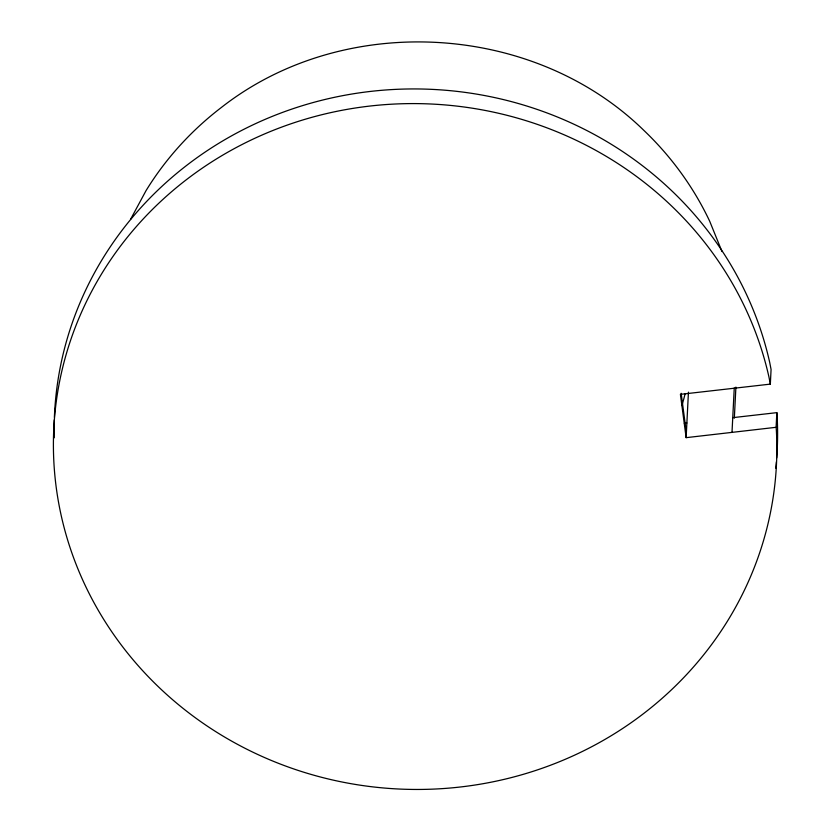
<?xml version="1.0" encoding="UTF-8"?>
<svg xmlns="http://www.w3.org/2000/svg" width="831" height="831" viewBox="0 0 831 831"><rect width="100%" height="100%" fill="white"/><g stroke="black" fill="none" stroke-linecap="round" stroke-linejoin="round"><path stroke-width="1.25" d="M732.755 417.661L776.85 412.643L776.102 427.3L686.136 437.657L688.442 392.159M732.007 432.317L734.261 387.932M734.334 418.128L735.902 387.101M686.136 437.657L680.412 394.351L770.337 384.119L771.075 369.463L769.672 362.285A361.776 342.881 2.9 0 0 384.68 90.06A361.776 342.881 2.9 0 0 54.389 417.297M130.581 219.301L146.069 190.59C165.67 158.648 191.286 130.519 221.015 107.739L221.524 107.344C343.556 11.811 532.941 22.084 643.848 130.374L644.316 130.82C671.375 156.695 693.76 187.453 709.736 221.326L721.994 251.554M684.339 423.291L686.873 423M770.337 384.119L768.935 376.942A361.776 342.881 2.9 0 0 187.401 178.914A361.776 342.881 2.9 0 0 268.101 759.087A361.776 342.881 2.9 0 0 776.362 430.333L776.102 427.3M681.16 393.292L686.385 432.764M776.85 412.643L777.099 415.677A361.776 342.881 2.9 0 1 776.694 457.974M776.393 461.807A361.776 342.881 2.9 0 1 775.77 468.185M54.233 437.812A361.776 342.881 2.9 0 1 54.295 419.852M685.118 393.738A271.373 257.195 2.9 0 1 681.898 405.58"/></g></svg>
